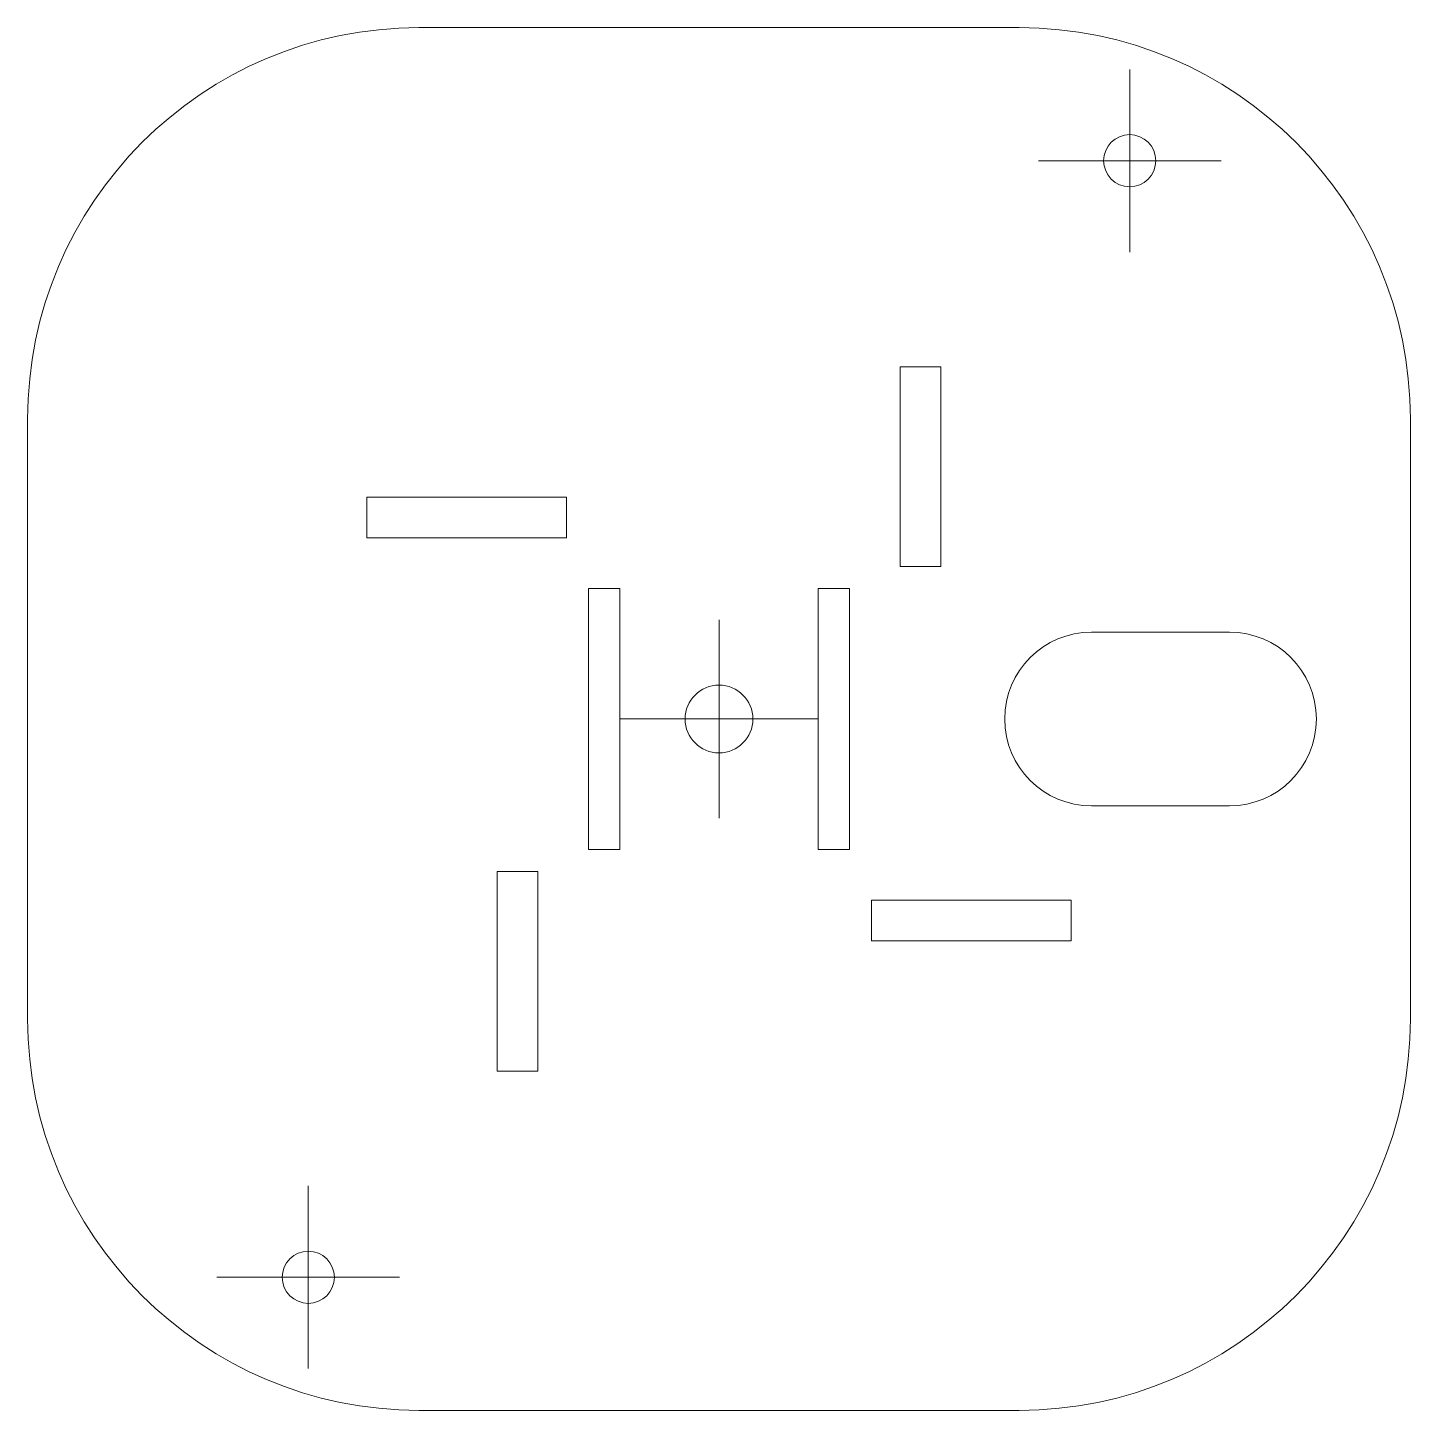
# Model space of a CAD drawing. Header units: millimetres. Extents: x 11.24 to 16.54, y 7.87 to 13.17.
import ezdxf

# ---------------------------------------------------------------- set-up
doc = ezdxf.new("R2010")
doc.units = ezdxf.units.MM

# ---------------------------------------------------------------- blocks, each defined once
blk = doc.blocks.new('SW_CENTERMARKSYMBOL_0')
at = {"color": 0, "linetype": 'Continuous', "lineweight": 0}
for p, q in [((0, 0.25), (0, 0.38)), ((0, 0), (0, 0.25)), ((-0.25, 0), (-0.38, 0)), ((0, 0), (-0.25, 0)), ((0, 0), (0, -0.25)), ((0, 0), (0.25, 0)), ((0.25, 0), (0.38, 0)), ((0, -0.25), (0, -0.38))]:
    blk.add_line(p, q, dxfattribs=at)
blk = doc.blocks.new('SW_CENTERMARKSYMBOL_1')
at = {"color": 0, "linetype": 'Continuous', "lineweight": 0}
for p, q in [((0, 0.25), (0, 0.35)), ((0, 0), (0, 0.25)), ((-0.25, 0), (-0.35, 0)), ((0, 0), (-0.25, 0)), ((0, 0), (0, -0.25)), ((0, 0), (0.25, 0)), ((0.25, 0), (0.35, 0)), ((0, -0.25), (0, -0.35))]:
    blk.add_line(p, q, dxfattribs=at)
blk = doc.blocks.new('SW_CENTERMARKSYMBOL_2')
at = {"color": 0, "linetype": 'Continuous', "lineweight": 0}
for p, q in [((0, 0.25), (0, 0.35)), ((0, 0), (0, 0.25)), ((-0.25, 0), (-0.35, 0)), ((0, 0), (-0.25, 0)), ((0, 0), (0, -0.25)), ((0, 0), (0.25, 0)), ((0.25, 0), (0.35, 0)), ((0, -0.25), (0, -0.35))]:
    blk.add_line(p, q, dxfattribs=at)

msp = doc.modelspace()

# ---------------------------------------------------------------- linework, layer by layer
at = {"color": 7, "linetype": 'Continuous', "lineweight": 15}
for p, q in [((15.0395, 13.1713), (12.7395, 13.1713)), ((14.7395, 11.8713), (14.5845, 11.8713)), ((14.5845, 11.8713), (14.5845, 11.1063)), ((14.7395, 11.1063), (14.7395, 11.8713)), ((11.2395, 11.6713), (11.2395, 9.3713)), ((16.5395, 9.3713), (16.5395, 11.6713)), ((13.3045, 11.3713), (12.5395, 11.3713)), ((12.5395, 11.3713), (12.5395, 11.2163)), ((13.3045, 11.2163), (13.3045, 11.3713)), ((12.5395, 11.2163), (13.3045, 11.2163)), ((14.5845, 11.1063), (14.7395, 11.1063)), ((13.5095, 11.0213), (13.3895, 11.0213)), ((13.3895, 11.0213), (13.3895, 10.0213)), ((13.5095, 10.0213), (13.5095, 11.0213)), ((14.2695, 11.0213), (14.2695, 10.0213)), ((14.3895, 11.0213), (14.2695, 11.0213)), ((14.3895, 10.0213), (14.3895, 11.0213)), ((15.8462, 10.8543), (15.3178, 10.8543)), ((15.3178, 10.1883), (15.8462, 10.1883)), ((13.3895, 10.0213), (13.5095, 10.0213)), ((14.2695, 10.0213), (14.3895, 10.0213)), ((13.0395, 9.9363), (13.0395, 9.1713)), ((13.1945, 9.9363), (13.0395, 9.9363)), ((13.1945, 9.1713), (13.1945, 9.9363)), ((15.2395, 9.8263), (14.4745, 9.8263)), ((14.4745, 9.8263), (14.4745, 9.6713)), ((15.2395, 9.6713), (15.2395, 9.8263)), ((14.4745, 9.6713), (15.2395, 9.6713)), ((13.0395, 9.1713), (13.1945, 9.1713)), ((12.7395, 7.8713), (15.0395, 7.8713))]:
    msp.add_line(p, q, dxfattribs=at)
for centre, radius in [((15.4638, 12.6612), 0.1), ((13.8895, 10.5213), 0.13), ((12.3152, 8.3813), 0.1)]:
    msp.add_circle(centre, radius, dxfattribs=at)
for centre, radius, start, end in [((12.7395, 11.6713), 1.5, 90, 180), ((15.0395, 11.6713), 1.5, 0, 90), ((15.3178, 10.5213), 0.333, 90, 270), ((15.8462, 10.5213), 0.333, 270, 90), ((12.7395, 9.3713), 1.5, 180, 270), ((15.0395, 9.3713), 1.5, 270, 0)]:
    msp.add_arc(centre, radius, start, end, dxfattribs=at)

# ---------------------------------------------------------------- block references
at = {"color": 7, "linetype": 'Continuous', "lineweight": 0}
for name, p in [('SW_CENTERMARKSYMBOL_2', (15.4638, 12.6612)), ('SW_CENTERMARKSYMBOL_0', (13.8895, 10.5213)), ('SW_CENTERMARKSYMBOL_1', (12.3152, 8.3813))]:
    msp.add_blockref(name, p, dxfattribs=at)

doc.saveas('drawing.dxf')
